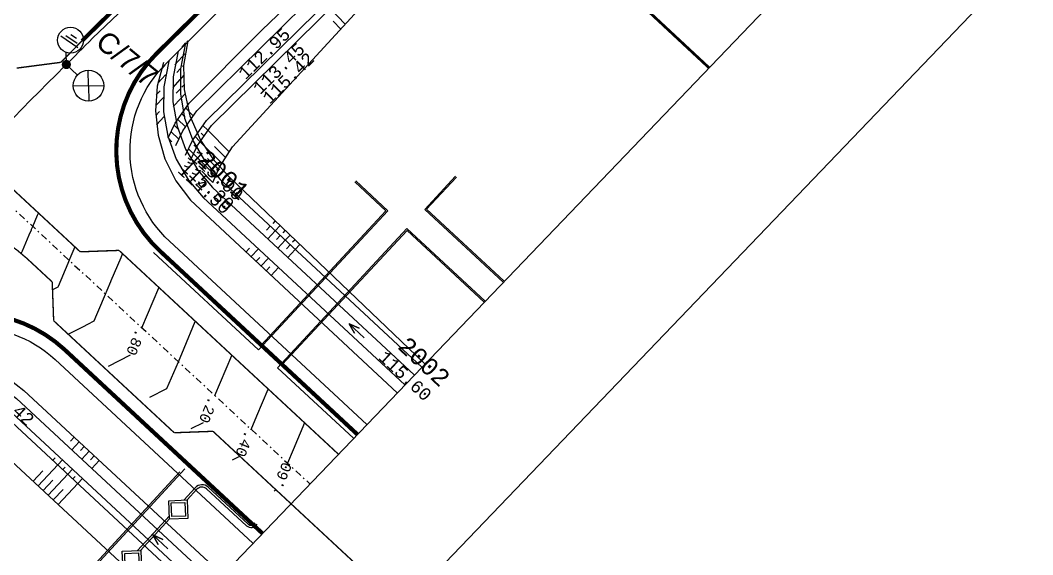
# Model space of a CAD drawing. Header units: millimetres. Extents: x 229784 to 231786, y 726884 to 727329.
# Drawn here: x 229946.4 to 230020.3, y 727019.6 to 727058.6 of the extents above; entities that cross this region are included whole.
import ezdxf
from ezdxf.enums import TextEntityAlignment as Align

# ---------------------------------------------------------------- set-up
doc = ezdxf.new("R2010")
doc.units = ezdxf.units.MM
for name, pattern in [('2480-axa-500-15.11.16$0$CENTER', [2, 1.25, -0.25, 0.25, -0.25]), ('2480-GEOMET-12.8.14$0$H-1', [2.5, 1.25, -1.25]), ('DESPLANW500-12.8.14$0$CENTER', [2, 1.25, -0.25, 0.25, -0.25]), ('DESPLANW500-12.8.14$0$DASHDOT', [1, 0.5, -0.25, 0, -0.25])]:
    doc.linetypes.add(name, pattern=pattern)
for name, color, linetype in [('2480-axa-500-15.11.16$0$IDAN_AXIS', 7, 'Continuous'), ('2480-GEOMET-12.8.14$0$_L_TOSEFET 1.00M', 253, 'Continuous'), ('2480-GEOMET-12.8.14$0$even-gan', 13, 'Continuous'), ('2480-PLAN-12.8.14$0$plan_makif1 v1$0$pcell', 8, 'Continuous'), ('AOI', 7, 'Continuous'), ('DESPLANW500-12.8.14$0$ALIYA', 253, 'Continuous'), ('DESPLANW500-12.8.14$0$BRMA-ELV', 253, 'Continuous'), ('DESPLANW500-12.8.14$0$D-CONT-PRINCIPAL', 254, 'Continuous'), ('DESPLANW500-12.8.14$0$D-CONT-SECONDARY', 254, 'Continuous'), ('DESPLANW500-12.8.14$0$DIKUR_CUT_L', 254, 'Continuous'), ('DESPLANW500-12.8.14$0$DIKUR_CUT_R', 254, 'Continuous'), ('DESPLANW500-12.8.14$0$DITC-ELV', 253, 'Continuous'), ('DESPLANW500-12.8.14$0$DITC_ARROW', 254, 'Continuous'), ('DESPLANW500-12.8.14$0$DITC_ARROW_LL', 254, 'Continuous'), ('DESPLANW500-12.8.14$0$HIBUR_TO_EARTHWORK', 253, 'Continuous'), ('DESPLANW500-12.8.14$0$IDAN_AXIS', 8, 'DESPLANW500-12.8.14$0$CENTER'), ('DESPLANW500-12.8.14$0$ROADAXIS', 8, 'DESPLANW500-12.8.14$0$DASHDOT'), ('DESPLANW500-12.8.14$0$ROHV_TAL', 8, 'Continuous'), ('DESPLANW500-12.8.14$0$SEC-NAME', 7, 'Continuous'), ('DESPLANW500-12.8.14$0$SLOP_TIK_', 254, 'Continuous'), ('DESPLANW500-12.8.14$0$TRAPEZ', 8, 'Continuous'), ('DESPLANW500-12.8.14$0$YRIDA_TA', 8, 'Continuous'), ('M1200', 2, 'Continuous')]:
    doc.layers.add(name, color=color, linetype=linetype)
for name, color, linetype, lineweight in [('2480-GEOMET-12.8.14$0$rezua', 13, 'Continuous', 30), ('2480-GEOMET-12.8.14$0$TICH', 13, 'Continuous', 30), ('TEURA', 1, 'Continuous', 30), ('TEURA-4-500B', 1, 'Continuous', 30), ('TXT-TEURA-500', 12, 'Continuous', 35)]:
    doc.layers.add(name, color=color, linetype=linetype, lineweight=lineweight)
doc.layers.add('2480-PLAN-12.8.14$0$pcell', color=7, linetype='Continuous', true_color=0x3366ff)
doc.layers.add('2480B-TABA_500-9.1.17$0$pcell', color=7, linetype='Continuous', true_color=0x527dff)
doc.styles.add('DESPLANW500-12.8.14$0$MONOTXT', font='monotxt')
doc.styles.get("Standard").update_dxf_attribs({"font": 'arial.ttf'})
doc.linetypes.add('SLE_LINE', pattern='A,1,-0.5,["/",Standard,S=0.1,R=0,X=-0.1,Y=-0.05],-0.3', length=1.8)
doc.linetypes.add('V_LINE', pattern='A,1,-0.3,["V",Standard,S=0.1,R=0,X=-0.1,Y=-0.05],-0.2', length=1.5)

# ---------------------------------------------------------------- blocks, each defined once
blk = doc.blocks.new('AM1')
for p, q in [((-31.9, 0), (-43.2, 11.3)), ((-31.9, 0), (-20.6, 11.3)), ((-31.9, 0), (-43.2, -11.3)), ((-31.9, 0), (-20.6, -11.3)), ((-15.9, 0), (1, 0))]:
    blk.add_line(p, q)
at = {"const_width": 4.73}
blk.add_lwpolyline([(-2.4, 0, 1), (2.4, 0, 1)], format="xyb", close=True, dxfattribs=at)
blk.add_circle((-31.9, 0), 16)
blk = doc.blocks.new('53')
for p, q in [((-14.5, 5.8), (15.5, 5.8)), ((-10.4, 0.8), (9.6, 0.8)), ((-5.4, -4.3), (4.6, -4.3))]:
    blk.add_line(p, q)
blk.add_circle((0.4, 2.5), 18.9)
blk = doc.blocks.new('2480-GEOMET-12.8.14$0$A$C068A6EB4')
at = {"layer": '2480-GEOMET-12.8.14$0$even-gan'}
for points in [[(-0.948, 0), (0, 0.948), (0.948, 0), (0, -0.948)], [(-0.707, 0), (0, 0.707), (0.707, 0), (0, -0.707)]]:
    blk.add_lwpolyline(points, close=True, dxfattribs=at)
blk = doc.blocks.new('DESPLANW500-12.8.14$0$DITC_ARROW')
at = {"layer": 'DESPLANW500-12.8.14$0$DITC_ARROW_LL', "flags": 128}
blk.add_lwpolyline([(0, 0), (-0.5, -1.5), (0, 0), (0.5, -1.5), (0, 0), (0, -3)], dxfattribs=at)

msp = doc.modelspace()

# ---------------------------------------------------------------- linework, layer by layer
at = {"layer": '2480-axa-500-15.11.16$0$IDAN_AXIS', "linetype": '2480-axa-500-15.11.16$0$CENTER'}
msp.add_lwpolyline([(229872.068, 726960.387, -0.071477), (229947.042, 727060.962), (229947.732, 727061.655, -0.298103), (230708.48, 727222.267), (231119.383, 727062.249, 0.111374), (231641.537, 726983.585), (231643.691, 726983.741, -0.084198), (231668.658, 726981.345), (231692.584, 726974.885)], format="xyb", dxfattribs=at)
at = {"layer": '2480-GEOMET-12.8.14$0$_L_TOSEFET 1.00M', "linetype": 'Continuous'}
for points in [[(229957.088, 727055.459, -0.009526), (229976.271, 727073.904, -0.002257), (229980.919, 727078.166, -0.002257)], [(229971.703, 727029.111), (229957.313, 727042.482, -0.204274), (229954.436, 727048.929, -0.203886), (229957.086, 727055.458, -0.203886)], [(229936.111, 727033.157, -0.202177), (229942.4, 727036.213, -0.201937), (229948.973, 727033.85), (229963.396, 727020.449, -0.155209)]]:
    msp.add_lwpolyline(points, format="xyb", dxfattribs=at)
at = {"layer": '2480-GEOMET-12.8.14$0$even-gan', "ltscale": 0.5}
for p, q in [((229973.098, 727044.693), (229970.83, 727046.8)), ((229973.24, 727044.698), (229970.898, 727046.874)), ((229980.333, 727038.11), (229974.632, 727043.405)), ((229980.264, 727038.037), (229974.637, 727043.264)), ((229958.422, 727025.882), (229948.089, 727014.658)), ((229959.186, 727024.498), (229958.355, 727023.595)), ((229959.311, 727024.383), (229958.595, 727023.605)), ((229962.935, 727021.726), (229960.018, 727024.412)), ((229963.05, 727021.852), (229960.133, 727024.537)), ((229957.308, 727022.458), (229954.971, 727019.919)), ((229957.318, 727022.218), (229955.211, 727019.929))]:
    msp.add_line(p, q, dxfattribs=at)
for points in [[(229978.169, 727047.215), (229975.925, 727044.797), (229981.648, 727039.481)], [(229978.243, 727047.147), (229976.066, 727044.802), (229981.718, 727039.553)], [(229973.24, 727044.698), (229963.803, 727034.542), (229956.15, 727041.653)], [(229973.098, 727044.693), (229964.005, 727034.906)], [(229974.632, 727043.405), (229965.195, 727033.249), (229970.735, 727028.102)], [(229974.637, 727043.264), (229965.541, 727033.474)], [(229943.355, 727017.226), (229946.125, 727014.676), (229948.044, 727014.756), (229958.078, 727025.656)]]:
    msp.add_lwpolyline(points, dxfattribs=at)
for centre, radius, start, end in [((229959.679, 727024.044), 0.67, 47.35733, 137.36922), ((229959.679, 727024.044), 0.5, 47.35732, 137.36927), ((229963.273, 727022.094), 0.5, 227.35733, 330.06636), ((229963.273, 727022.094), 0.33, 227.35733, 330.06636)]:
    msp.add_arc(centre, radius, start, end, dxfattribs=at)
at = {"layer": '2480-GEOMET-12.8.14$0$rezua', "color": 8, "linetype": 'Continuous', "true_color": 0x787878, "const_width": 0.3}
for points in [[(229976.872, 727081.92, 0.010911), (229950.935, 727057.078)], [(229971.011, 727028.389), (229956.632, 727041.749, -0.204274), (229953.436, 727048.912, -0.203886), (229956.381, 727056.167, 0.017804)], [(229935.359, 727033.816, -0.202177), (229942.347, 727037.212, -0.202003), (229949.652, 727034.584), (229964.088, 727021.171, -0.155209)]]:
    msp.add_lwpolyline(points, format="xyb", dxfattribs=at)
msp.add_lwpolyline([(229956.381, 727056.167), (229963.346, 727063.024), (229972.307, 727071.562), (229978.11, 727076.957)], dxfattribs=at)
at = {"layer": '2480-GEOMET-12.8.14$0$TICH', "color": 251, "true_color": 0x696969, "const_width": 0.1}
for points in [[(229895.244, 726999.29, -0.039884), (229946.954, 727061.023, -0.010677), (229972.537, 727085.553)], [(229950.935, 727057.078, 0.001261), (229949.39, 727055.518)], [(229946.909, 727041.227, 0.420581), (229932.631, 727040.547)]]:
    msp.add_lwpolyline(points, format="xyb", dxfattribs=at)
for points in [[(229946.178, 727055.098), (229949.39, 727055.518)], [(229944.565, 727047.5), (229950.807, 727041.701)], [(229953.634, 727041.805), (229950.807, 727041.701)], [(229953.634, 727041.805), (229969.627, 727026.946)], [(229946.909, 727041.227), (229948.765, 727039.503)], [(229948.765, 727039.503), (229948.869, 727036.676)], [(229948.869, 727036.676), (229957.66, 727028.508)], [(229960.487, 727028.612), (229957.66, 727028.508)], [(229960.487, 727028.612), (229963.43, 727025.878)]]:
    msp.add_lwpolyline(points, dxfattribs=at)
at = {"layer": '2480-GEOMET-12.8.14$0$TICH', "color": 251, "linetype": '2480-GEOMET-12.8.14$0$H-1', "true_color": 0x696969, "const_width": 0.1}
msp.add_lwpolyline([(229963.43, 727025.878), (229972.222, 727017.71)], dxfattribs=at)
at = {"layer": '2480-PLAN-12.8.14$0$pcell', "const_width": 0.2}
for points in [[(229996.651, 727055.125), (229975.643, 727074.686), (229969.539, 727068.969, 0.002976), (229963.53, 727063.206), (229956.385, 727056.163, 0.19955), (229953.439, 727049.075, 0.208478), (229956.632, 727041.749)], [(229964.089, 727021.171), (229949.687, 727034.552, 0.202704), (229942.367, 727037.213, 0.202704), (229935.359, 727033.816, 0.008312), (229926.096, 727022.883, 0.008313), (229917.201, 727011.648)]]:
    msp.add_lwpolyline(points, format="xyb", dxfattribs=at)
msp.add_lwpolyline([(229956.632, 727041.749), (229971.011, 727028.389)], dxfattribs=at)
at = {"layer": '2480-PLAN-12.8.14$0$plan_makif1 v1$0$pcell', "const_width": 0.2}
msp.add_lwpolyline([(230024.032, 727083.675), (230007.525, 727102.444, 0.015111), (229975.643, 727074.686), (229996.651, 727055.125)], format="xyb", dxfattribs=at)
at = {"layer": '2480B-TABA_500-9.1.17$0$pcell'}
msp.add_lwpolyline([(230024.032, 727083.675), (230007.525, 727102.444, 0.015111), (229975.643, 727074.686), (229996.651, 727055.125)], format="xyb", dxfattribs=at)
at = {"layer": 'AOI'}
msp.add_lwpolyline([(230570.46, 727223.288), (230463.919, 727225.53), (230284.524, 727214.26), (230191.177, 727184.272), (230053.958, 727098.858), (229875.733, 726913.019), (229783.503, 726954.921), (229985.676, 727170.293), (230180.527, 727279.1), (230294.998, 727306.837), (230401.812, 727320.244), (230532.007, 727329.274), (230658.696, 727290.108)], dxfattribs=at)
at = {"layer": 'DESPLANW500-12.8.14$0$ALIYA', "flags": 128}
for points in [[(229958.843, 727048.39), (229959.359, 727049.462), (229960.369, 727050.916), (229969.733, 727060.155), (229979.296, 727069.202)], [(229958.494, 727056.929), (229958.122, 727055.051), (229958.107, 727053.229), (229958.417, 727051.455), (229959.035, 727049.777), (229959.936, 727048.244), (229961.006, 727046.985), (229975.721, 727033.3)], [(229933.989, 727031.401), (229935.604, 727032.04), (229937.277, 727032.386), (229939.025, 727032.439), (229940.749, 727032.19), (229942.445, 727031.625), (229944.006, 727030.772), (229945.132, 727029.9), (229959.585, 727016.475)]]:
    msp.add_lwpolyline(points, dxfattribs=at)
at = {"layer": 'DESPLANW500-12.8.14$0$D-CONT-PRINCIPAL', "elevation": 117, "flags": 128}
msp.add_lwpolyline([(229955.888, 727031.092), (229957.133, 727031.731), (229957.133, 727031.731), (229957.962, 727033.688), (229957.962, 727033.688), (229958.377, 727034.666), (229958.377, 727034.666), (229959.198, 727036.613)], dxfattribs=at)
at = {"layer": 'DESPLANW500-12.8.14$0$D-CONT-SECONDARY', "flags": 128}
for points, elevation in [([(229946.505, 727041.574), (229946.589, 727041.771), (229946.589, 727041.771), (229947.085, 727042.942), (229947.085, 727042.942), (229947.242, 727043.31), (229947.242, 727043.31), (229947.263, 727043.361), (229947.263, 727043.361), (229947.344, 727043.553), (229947.344, 727043.553), (229947.683, 727044.362), (229947.683, 727044.362), (229947.752, 727044.526)], 116.2), ([(229950.406, 727042.059), (229950.121, 727041.378), (229950.121, 727041.378), (229949.998, 727041.087), (229949.998, 727041.087), (229949.902, 727040.859), (229949.902, 727040.859), (229949.19, 727039.18), (229949.19, 727039.18), (229949.169, 727039.129), (229949.169, 727039.129), (229949.12, 727039.104), (229949.12, 727039.104), (229948.777, 727038.929)], 116.4), ([(229949.934, 727035.693), (229951.047, 727036.264), (229951.047, 727036.264), (229951.371, 727036.431), (229951.371, 727036.431), (229951.823, 727036.664), (229951.823, 727036.664), (229952.022, 727037.131), (229952.022, 727037.131), (229952.164, 727037.467), (229952.164, 727037.467), (229952.653, 727038.621), (229952.653, 727038.621), (229952.774, 727038.907), (229952.774, 727038.907), (229953.04, 727039.532), (229953.04, 727039.532), (229953.069, 727039.601), (229953.069, 727039.601), (229953.783, 727041.295), (229953.783, 727041.295), (229953.888, 727041.543)], 116.6), ([(229955.298, 727036.13), (229955.308, 727036.154), (229955.723, 727037.133), (229956.543, 727039.078)], 116.8), ([(229952.872, 727033.372), (229954.478, 727034.197)], 116.8), ([(229960.607, 727031.197), (229960.617, 727031.221), (229961.031, 727032.2), (229961.853, 727034.149)], 117.2), ([(229963.261, 727028.731), (229963.272, 727028.756), (229963.685, 727029.732), (229964.509, 727031.685)], 117.4), ([(229958.905, 727028.811), (229959.787, 727029.264)], 117.2), ([(229967.163, 727029.22), (229966.34, 727027.265), (229966.34, 727027.265), (229965.925, 727026.289)], 117.6), ([(229961.921, 727026.531), (229962.442, 727026.798)], 117.4), ([(229965.105, 727024.355), (229965.096, 727024.333), (229964.938, 727024.251)], 117.6)]:
    msp.add_lwpolyline(points, dxfattribs=dict(at, elevation=elevation))
at = {"layer": 'DESPLANW500-12.8.14$0$DIKUR_CUT_L', "flags": 128}
msp.add_lwpolyline([(229958.642, 727057.089), (229958.347, 727055.292), (229958.395, 727053.538), (229958.808, 727051.627), (229959.587, 727049.849), (229960.469, 727048.492), (229961.667, 727047.172), (229975.868, 727033.599), (229975.942, 727033.531)], dxfattribs=at)
at = {"layer": 'DESPLANW500-12.8.14$0$DIKUR_CUT_R', "flags": 128}
for points in [[(229960.481, 727046.762), (229960.96, 727047.865), (229961.918, 727049.363), (229970.813, 727059.031), (229979.756, 727068.704)], [(229932.441, 727029.735), (229934.081, 727030.4), (229935.777, 727030.772), (229937.545, 727030.847), (229939.287, 727030.615), (229940.997, 727030.067), (229942.571, 727029.228), (229943.706, 727028.364), (229958.132, 727014.961)]]:
    msp.add_lwpolyline(points, dxfattribs=at)
at = {"layer": 'DESPLANW500-12.8.14$0$HIBUR_TO_EARTHWORK', "flags": 128}
for points in [[(229957.207, 727050.014), (229957.727, 727051.09), (229958.741, 727052.548), (229964.048, 727057.858), (229973.597, 727067.039), (229977.731, 727070.894)], [(229956.867, 727055.5), (229956.423, 727053.77), (229956.294, 727051.982), (229956.484, 727050.201), (229956.987, 727048.486), (229957.787, 727046.887), (229958.859, 727045.457), (229973.919, 727031.421)], [(229935.558, 727033.09), (229937.173, 727033.728), (229938.846, 727034.075), (229940.594, 727034.128), (229942.318, 727033.878), (229944.013, 727033.313), (229945.575, 727032.461), (229946.701, 727031.588), (229961.184, 727018.142)]]:
    msp.add_lwpolyline(points, dxfattribs=at)
at = {"layer": 'DESPLANW500-12.8.14$0$IDAN_AXIS', "linetype": 'DESPLANW500-12.8.14$0$CENTER'}
msp.add_lwpolyline([(229872.068, 726960.387, -0.071477), (229947.042, 727060.962), (229947.732, 727061.655, -0.298103), (230708.48, 727222.267), (231119.383, 727062.249, 0.111374), (231641.537, 726983.585), (231643.691, 726983.741, -0.084198), (231668.658, 726981.345), (231692.584, 726974.885)], format="xyb", dxfattribs=at)
at = {"layer": 'DESPLANW500-12.8.14$0$ROADAXIS'}
msp.add_lwpolyline([(229938.313, 727051.944), (229967.55, 727024.78)], dxfattribs=at)
at = {"layer": 'DESPLANW500-12.8.14$0$ROHV_TAL', "flags": 128}
for points in [[(229958.488, 727048.742), (229959.005, 727049.815), (229960.016, 727051.27), (229969.387, 727060.516), (229978.957, 727069.569)], [(229934.329, 727031.768), (229935.944, 727032.406), (229937.617, 727032.752), (229939.365, 727032.806), (229941.09, 727032.556), (229942.785, 727031.991), (229944.346, 727031.139), (229945.473, 727030.266), (229959.931, 727016.836)]]:
    msp.add_lwpolyline(points, dxfattribs=at)
at = {"layer": 'DESPLANW500-12.8.14$0$SLOP_TIK_', "flags": 128}
for points in [[(229970.142, 727058.289), (229969.011, 727059.463)], [(229969.815, 727057.926), (229969.238, 727058.524)], [(229958.494, 727056.929), (229958.221, 727056.636)], [(229958.642, 727057.089), (229958.568, 727057.009)], [(229958.439, 727056.136), (229958.249, 727055.931), (229957.704, 727055.345)], [(229956.724, 727055.024), (229956.996, 727055.317)], [(229958.124, 727055.062), (229957.851, 727054.769)], [(229958.348, 727055.303), (229958.272, 727055.183)], [(229956.479, 727054.026), (229957.024, 727054.612)], [(229958.078, 727054.278), (229957.547, 727053.692)], [(229958.33, 727054.549), (229958.092, 727054.277)], [(229958.088, 727053.554), (229957.805, 727053.261)], [(229958.365, 727053.852), (229958.226, 727053.703)], [(229956.308, 727052.373), (229956.867, 727052.959)], [(229956.354, 727053.157), (229956.626, 727053.45)], [(229958.439, 727053.197), (229958.14, 727052.875), (229957.595, 727052.29)], [(229958.477, 727052.194), (229959.042, 727051.627)], [(229956.318, 727051.649), (229956.58, 727051.942)], [(229956.37, 727050.971), (229956.915, 727051.557)], [(229957.911, 727051.374), (229958.478, 727050.808)], [(229958.179, 727051.798), (229958.462, 727051.516)], [(229957.654, 727050.938), (229957.938, 727050.655)], [(229960.102, 727050.566), (229959.749, 727050.92)], [(229957.211, 727050.01), (229957.495, 727049.729)], [(229957.421, 727050.483), (229957.988, 727049.918)], [(229959.539, 727049.749), (229959.185, 727050.102)], [(229959.806, 727050.172), (229959.629, 727050.349)], [(229961.664, 727049.003), (229960.102, 727050.566)], [(229959.051, 727048.86), (229958.697, 727049.213)], [(229959.283, 727049.314), (229959.106, 727049.491)], [(229961.13, 727048.16), (229959.539, 727049.749)], [(229961.382, 727048.596), (229960.594, 727049.384)], [(229958.843, 727048.39), (229958.665, 727048.565)], [(229960.673, 727047.246), (229959.051, 727048.86)], [(229960.889, 727047.713), (229960.086, 727048.514)], [(229960.481, 727046.762), (229959.662, 727047.576)], [(229965.024, 727043.964), (229964.841, 727043.767)], [(229964.657, 727043.569), (229964.385, 727043.276)], [(229965.024, 727043.229), (229964.479, 727042.643)], [(229965.385, 727043.618), (229965.024, 727043.229)], [(229965.747, 727043.273), (229965.568, 727043.081)], [(229965.39, 727042.889), (229965.118, 727042.596)], [(229965.756, 727042.548), (229965.212, 727041.962)], [(229966.108, 727042.927), (229965.756, 727042.548)], [(229966.47, 727042.582), (229966.296, 727042.395)], [(229962.888, 727041.665), (229963.16, 727041.958)], [(229963.254, 727041.324), (229963.798, 727041.91)], [(229966.122, 727042.208), (229965.85, 727041.915)], [(229966.489, 727041.868), (229965.944, 727041.282)], [(229966.831, 727042.236), (229966.489, 727041.868)], [(229963.62, 727040.984), (229963.892, 727041.277)], [(229963.986, 727040.644), (229964.531, 727041.229)], [(229964.353, 727040.303), (229964.625, 727040.596)], [(229964.719, 727039.963), (229965.263, 727040.549)], [(229950.366, 727028.187), (229950.093, 727027.894)], [(229950.732, 727027.847), (229950.187, 727027.26)], [(229951.098, 727027.506), (229950.826, 727027.213)], [(229951.465, 727027.167), (229950.92, 727026.58)], [(229948.8, 727026.502), (229948.97, 727026.685)], [(229949.167, 727026.162), (229949.507, 727026.528)], [(229951.831, 727026.826), (229951.559, 727026.533)], [(229952.198, 727026.486), (229951.653, 727025.899)], [(229947.373, 727024.966), (229948.087, 727025.734)], [(229947.74, 727024.626), (229949.167, 727026.162)], [(229948.472, 727023.945), (229949.899, 727025.481)], [(229949.533, 727025.821), (229949.703, 727026.004)], [(229949.899, 727025.481), (229950.24, 727025.848)], [(229948.106, 727024.286), (229948.819, 727025.054)], [(229949.205, 727023.265), (229950.632, 727024.801)], [(229950.266, 727025.141), (229950.436, 727025.324)], [(229950.632, 727024.801), (229950.972, 727025.167)], [(229948.839, 727023.605), (229949.552, 727024.373)]]:
    msp.add_lwpolyline(points, dxfattribs=at)
at = {"layer": 'DESPLANW500-12.8.14$0$TRAPEZ', "flags": 128}
msp.add_lwpolyline([(229957.949, 727056.343), (229957.578, 727054.465), (229957.563, 727052.643), (229957.873, 727050.869), (229958.49, 727049.191), (229959.391, 727047.658), (229960.461, 727046.399), (229975.167, 727032.723)], dxfattribs=at)
at = {"layer": 'DESPLANW500-12.8.14$0$YRIDA_TA', "flags": 128}
for points in [[(229957.778, 727049.447), (229958.297, 727050.521), (229959.31, 727051.978), (229968.694, 727061.237), (229978.278, 727070.303)], [(229957.268, 727055.61), (229956.897, 727053.732), (229956.882, 727051.91), (229957.192, 727050.136), (229957.809, 727048.459), (229958.71, 727046.925), (229959.781, 727045.667), (229974.475, 727032.001)], [(229935.01, 727032.5), (229936.625, 727033.139), (229938.298, 727033.485), (229940.046, 727033.538), (229941.77, 727033.289), (229943.466, 727032.724), (229945.027, 727031.871), (229946.153, 727030.999), (229960.623, 727017.558)]]:
    msp.add_lwpolyline(points, dxfattribs=at)
at = {"layer": 'M1200'}
msp.add_lwpolyline([(230572.224, 727234.344), (230463.688, 727236.628), (230282.449, 727225.242), (230186.48, 727194.412), (230046.917, 727107.538), (229873.167, 726926.366), (229802.182, 726958.616), (229992.585, 727161.448), (230184.611, 727268.679), (230297.001, 727295.911), (230402.887, 727309.202), (230530.709, 727318.067), (230655.466, 727279.498)], dxfattribs=at)
at = {"layer": 'TEURA', "linetype": 'V_LINE', "ltscale": 5, "flags": 128}
msp.add_lwpolyline([(229956.901, 727062.241), (229951.703, 727057.282, -0.004476), (229949.671, 727055.234, 0.022255), (229930.606, 727034.602), (229923.749, 727026.486), (229918.729, 727020.279), (229912.993, 727012.89), (229911.777, 727011.281), (229911.58, 727011.018), (229910.78, 727009.949), (229908.691, 727007.126), (229904.128, 727000.786), (229899.741, 726994.456, 0.106638), (229896.921, 726986.992, 0.181398)], format="xyb", dxfattribs=at)
at = {"layer": 'TEURA', "linetype": 'SLE_LINE', "ltscale": 5, "flags": 128}
msp.add_lwpolyline([(229949.794, 727055.358), (229949.774, 727056.248)], dxfattribs=at)

# ---------------------------------------------------------------- block references
at = {"rotation": 137.3523378260303}
for p in [(229957.961, 727022.908), (229954.572, 727019.232)]:
    msp.add_blockref('2480-GEOMET-12.8.14$0$A$C068A6EB4', p, dxfattribs=at)
at = {"layer": 'DESPLANW500-12.8.14$0$DITC_ARROW', "xscale": 0.5, "yscale": 0.5, "zscale": 0.5, "rotation": 47.10521}
for p in [(229970.419, 727036.461), (229956.105, 727021.054)]:
    msp.add_blockref('DESPLANW500-12.8.14$0$DITC_ARROW', p, dxfattribs=at)
at = {"layer": 'TEURA-4-500B'}
for name, p, xscale, yscale, zscale, rotation in [('53', (229950.186, 727057.225), 0.05, 0.05, 0.03999999998885665, 145.7031654230977), ('AM1', (229949.795, 727055.359), 0.06999999999999997, 0.06999999999999997, 0.06999999999999997, 136.284438811172)]:
    msp.add_blockref(name, p, dxfattribs=dict(at, xscale=xscale, yscale=yscale, zscale=zscale, rotation=rotation))

# ---------------------------------------------------------------- texts
at = {"layer": 'DESPLANW500-12.8.14$0$BRMA-ELV', "style": 'DESPLANW500-12.8.14$0$MONOTXT'}
for s, rotation, p in [('113.45', 44.372, (229965.28, 727055.08)), ('115.42', 44.372, (229965.972, 727054.372)), ('115.90', 317.105, (229960.787, 727047.28)), ('115.30', 317.105, (229960.114, 727046.554))]:
    msp.add_text(s, height=0.9, rotation=rotation, dxfattribs=at).set_placement(p, align=Align.MIDDLE)
at = {"layer": 'DESPLANW500-12.8.14$0$D-CONT-SECONDARY', "style": 'DESPLANW500-12.8.14$0$MONOTXT'}
for s, rotation, p in [('.80', 247.021, (229954.859, 727035.095, 116.8)), ('.20', 247.017, (229960.168, 727030.162, 117.2)), ('.40', 247.032, (229962.823, 727027.696, 117.4)), ('.60', 67.028, (229965.545, 727025.391, 117.6))]:
    msp.add_text(s, height=0.75, rotation=rotation, dxfattribs=at).set_placement(p, align=Align.MIDDLE)
at = {"layer": 'DESPLANW500-12.8.14$0$DITC-ELV', "style": 'DESPLANW500-12.8.14$0$MONOTXT'}
for s, rotation, p in [('112.95', 44.372, (229964.217, 727056.166)), ('114.50', 317.105, (229959.869, 727046.291)), ('115.60', 317.105, (229974.507, 727032.663)), ('114.42', 317.105, (229945.534, 727030.862))]:
    msp.add_text(s, height=0.9, rotation=rotation, dxfattribs=at).set_placement(p, align=Align.MIDDLE)
at = {"layer": 'DESPLANW500-12.8.14$0$SEC-NAME', "style": 'DESPLANW500-12.8.14$0$MONOTXT'}
for s, p in [('2001', (229961.248, 727047.323)), ('2002', (229975.886, 727033.695))]:
    msp.add_text(s, height=1.25, rotation=317.105, dxfattribs=at).set_placement(p, align=Align.MIDDLE)
at = {"layer": 'TXT-TEURA-500'}
msp.add_text('C/7/7', height=1.5, rotation=320.48556, dxfattribs=at).set_placement((229951.818, 727056.8, -214.238))

doc.saveas('drawing.dxf')
